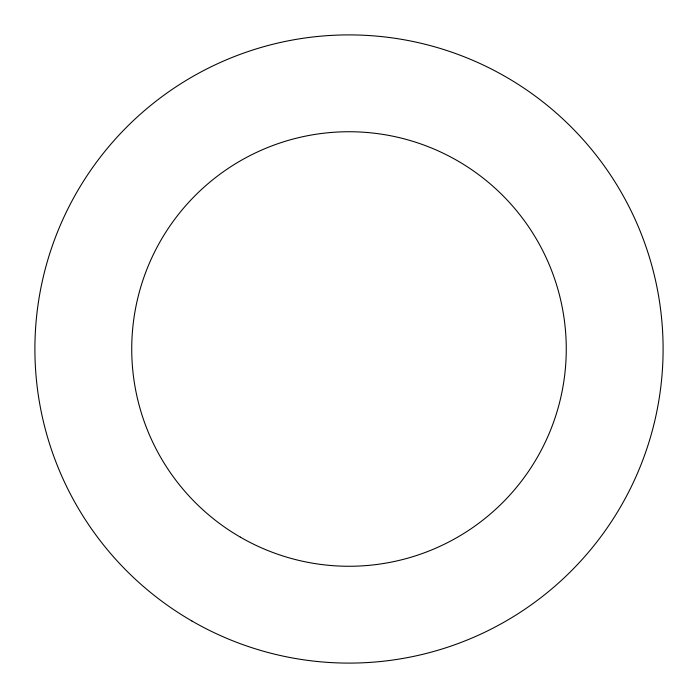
<?xml version="1.0" encoding="UTF-8"?>
<svg xmlns="http://www.w3.org/2000/svg" width="698" height="698" viewBox="0 0 698 698"><rect width="100%" height="100%" fill="white"/><g stroke="black" fill="none" stroke-linecap="round" stroke-linejoin="round"><path stroke-width="1.05" d="M191.95 621.019A314.1 314.1 0 0 0 663.1 349A314.1 314.1 0 0 0 191.95 76.981A314.1 314.1 0 0 0 191.95 621.019M240.365 537.155A217.261 217.261 0 0 0 566.261 349A217.261 217.261 0 0 0 240.365 160.845A217.261 217.261 0 0 0 240.365 537.155"/></g></svg>
